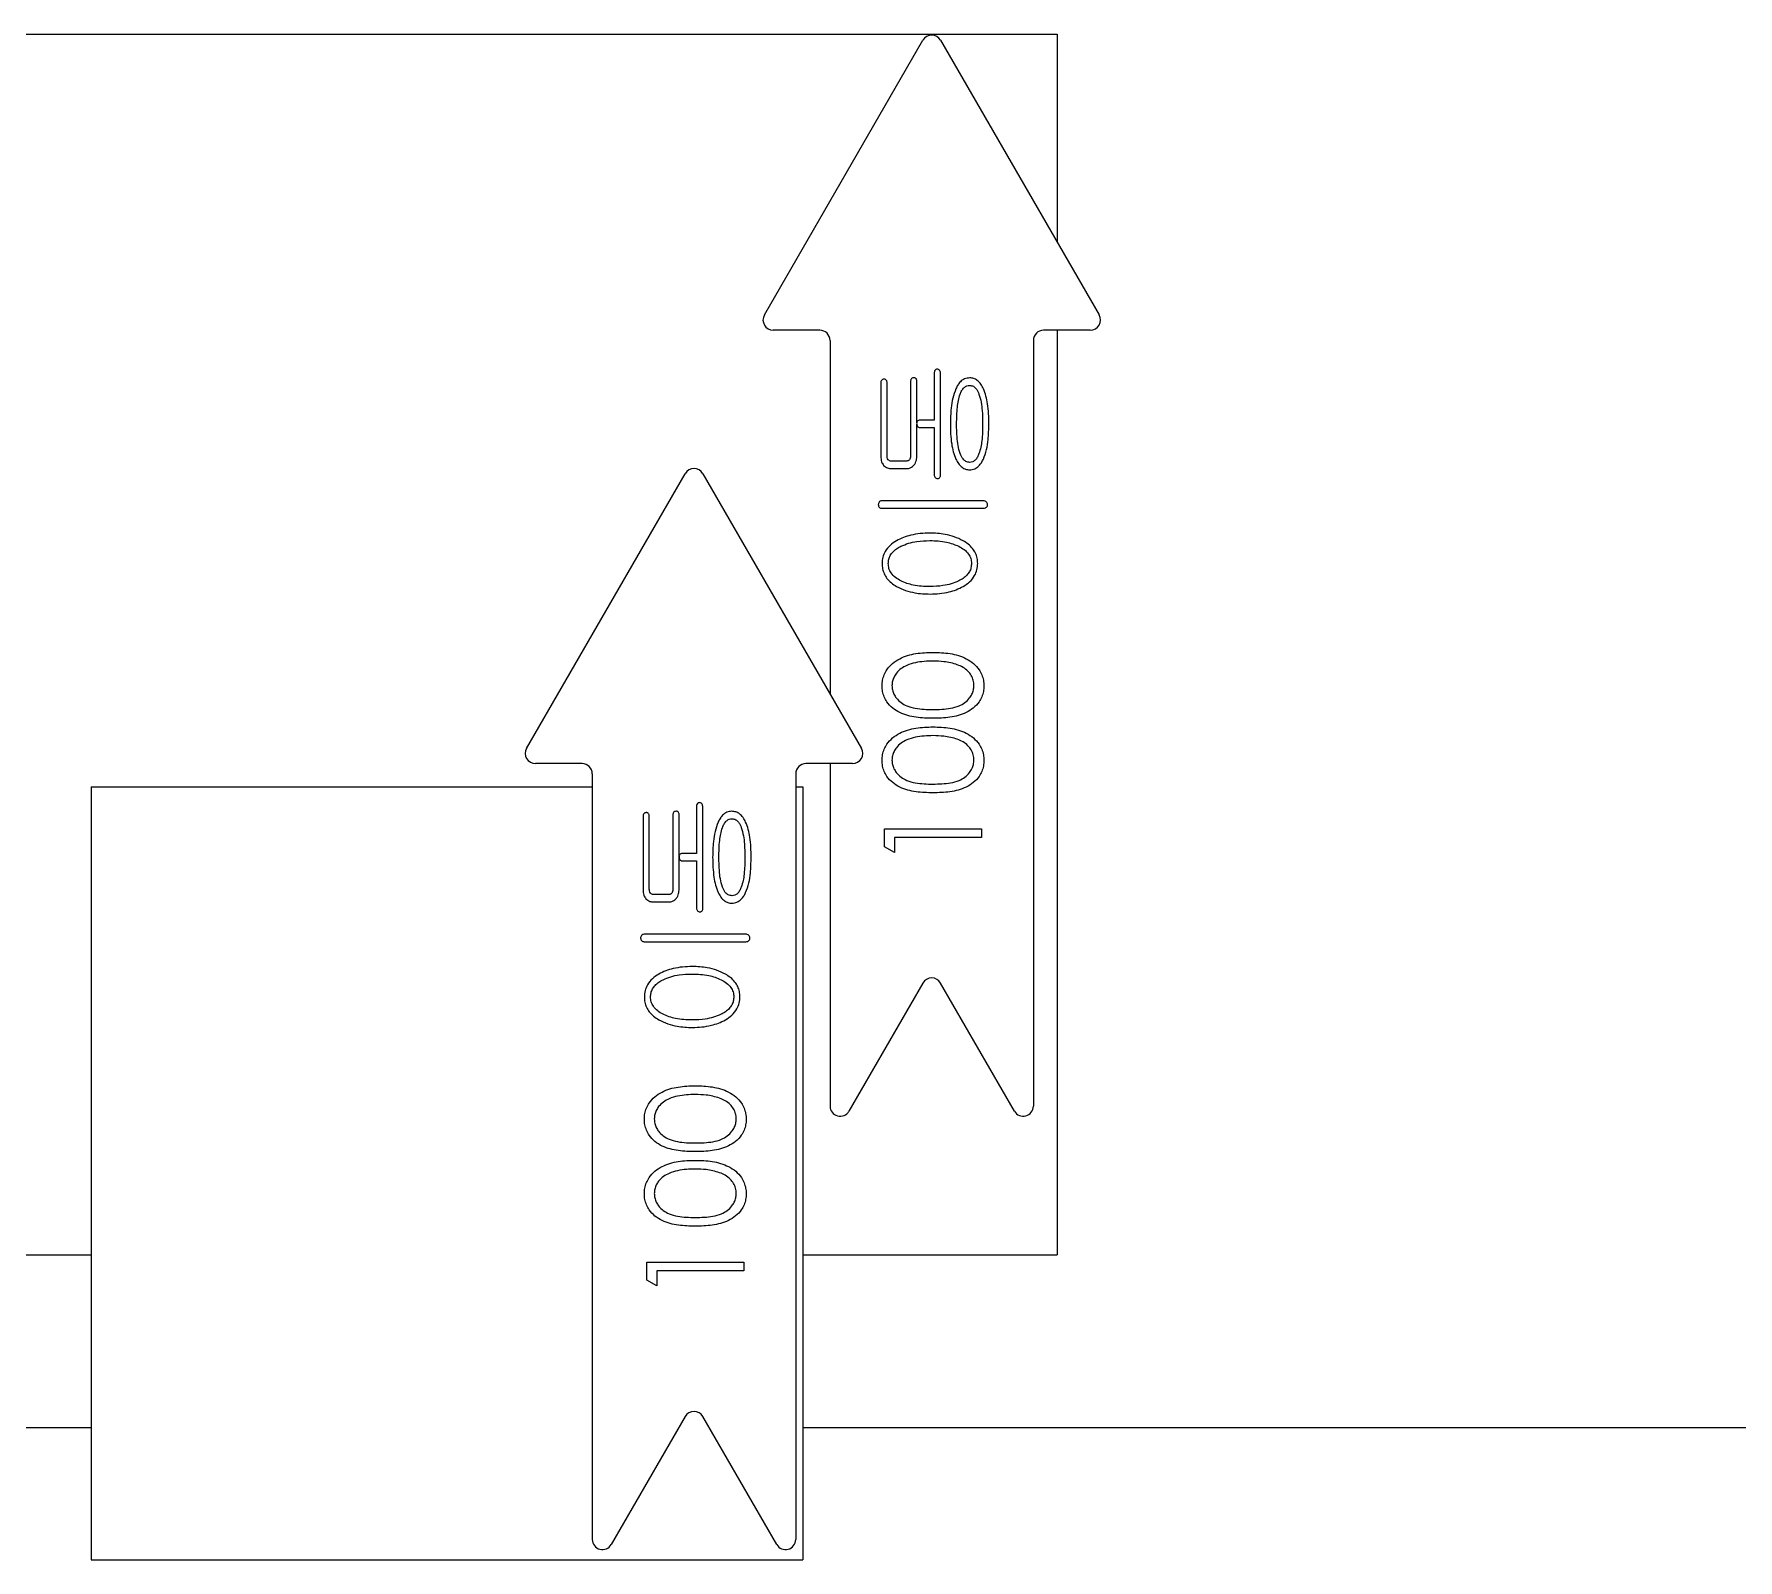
# Model space of a CAD drawing. Header units: millimetres. Extents: x 169 to 14583, y -399 to 10804.
# Drawn here: x 7823 to 8661, y 5881 to 6631 of the extents above; entities that cross this region are included whole.
import ezdxf

# ---------------------------------------------------------------- set-up
doc = ezdxf.new("R2010")
doc.units = ezdxf.units.MM
doc.header["$LTSCALE"] = 35

msp = doc.modelspace()

# ---------------------------------------------------------------- linework, layer by layer
at = {"color": 7, "linetype": 'Continuous', "lineweight": 18}
for p, q in [((7726.279, 6631.018), (8326.279, 6631.018)), ((8182.29, 6492.959), (8260.232, 6627.959)), ((8268.893, 6627.959), (8346.835, 6492.959)), ((8326.279, 6631.018), (8326.279, 6528.564)), ((8209.563, 6485.459), (8186.62, 6485.459)), ((8342.505, 6485.459), (8319.563, 6485.459)), ((8326.279, 6485.459), (8326.279, 6031.018)), ((8214.563, 6480.459), (8214.563, 6306.629)), ((8314.563, 6480.459), (8314.563, 6104.119)), ((8239.542, 6459.59), (8239.542, 6423.366)), ((8242.595, 6423.795), (8242.595, 6459.905)), ((8254.196, 6460.325), (8254.196, 6423.728)), ((8257.249, 6439.688), (8257.249, 6460.468)), ((8265.797, 6464.37), (8265.797, 6441.263)), ((8268.85, 6413.978), (8268.85, 6464.437)), ((8257.249, 6423.747), (8257.249, 6439.432)), ((8265.797, 6441.263), (8258.832, 6441.263)), ((8258.956, 6437.6), (8265.797, 6437.6)), ((8265.797, 6437.6), (8265.797, 6414.503)), ((8244.646, 6417.451), (8251.896, 6417.451)), ((8251.839, 6421.114), (8244.76, 6421.114)), ((8065.431, 6279.933), (8143.373, 6414.933)), ((8152.033, 6414.933), (8229.976, 6279.933)), ((8290.058, 6401.576), (8240.057, 6401.576)), ((8240.057, 6397.912), (8290.058, 6397.912)), ((8092.703, 6272.433), (8069.761, 6272.433)), ((8097.703, 6267.433), (8097.703, 5891.093)), ((8197.703, 6267.433), (8197.703, 5891.093)), ((8225.646, 6272.433), (8202.703, 6272.433)), ((8214.563, 6272.433), (8214.563, 6104.119)), ((7851.279, 6261.018), (7851.279, 5881.018)), ((7851.279, 6261.018), (8097.703, 6261.018)), ((8197.703, 6261.018), (8201.279, 6261.018)), ((8201.279, 6261.018), (8201.279, 5881.018)), ((8148.937, 6251.343), (8148.937, 6228.237)), ((8151.99, 6200.952), (8151.99, 6251.41)), ((8122.683, 6246.564), (8122.683, 6210.339)), ((8125.735, 6210.769), (8125.735, 6246.878)), ((8137.336, 6247.298), (8137.336, 6210.702)), ((8140.389, 6226.661), (8140.389, 6247.441)), ((8241.374, 6240.383), (8288.999, 6240.383)), ((8241.374, 6231.578), (8241.374, 6240.383)), ((8288.999, 6240.383), (8288.999, 6236.109)), ((8288.999, 6236.109), (8246.258, 6236.109)), ((8246.258, 6236.109), (8246.258, 6228.783)), ((8140.389, 6210.721), (8140.389, 6226.405)), ((8148.937, 6228.237), (8141.973, 6228.237)), ((8142.097, 6224.573), (8148.937, 6224.573)), ((8148.937, 6224.573), (8148.937, 6201.476)), ((8246.258, 6228.783), (8241.374, 6231.578)), ((8134.98, 6208.088), (8127.901, 6208.088)), ((8127.787, 6204.424), (8135.037, 6204.424)), ((8173.198, 6188.549), (8123.198, 6188.549)), ((8123.198, 6184.886), (8173.198, 6184.886)), ((8260.232, 6164.562), (8223.893, 6101.619)), ((8305.232, 6101.619), (8268.893, 6164.562)), ((7726.279, 6031.018), (7851.279, 6031.018)), ((8201.279, 6031.018), (8326.279, 6031.018)), ((8124.514, 6027.357), (8172.139, 6027.357)), ((8124.514, 6018.551), (8124.514, 6027.357)), ((8172.139, 6023.083), (8129.399, 6023.083)), ((8129.399, 6023.083), (8129.399, 6015.756)), ((8172.139, 6027.357), (8172.139, 6023.083)), ((8129.399, 6015.756), (8124.514, 6018.551)), ((8143.373, 5951.535), (8107.033, 5888.593)), ((8188.373, 5888.593), (8152.033, 5951.535)), ((7851.279, 5946.018), (7205.1, 5946.018)), ((9056.996, 5946.018), (8201.279, 5946.018)), ((7851.279, 5881.018), (8201.279, 5881.018))]:
    msp.add_line(p, q, dxfattribs=at)
for centre, start, end in [((8264.563, 6625.459), 30, 150), ((8186.62, 6490.459), 150, 270), ((8342.505, 6490.459), 270, 30), ((8209.563, 6480.459), 0, 90), ((8319.563, 6480.459), 90, 180), ((8147.703, 6412.433), 30, 150), ((8069.761, 6277.433), 150, 270), ((8225.646, 6277.433), 270, 30), ((8092.703, 6267.433), 0, 90), ((8202.703, 6267.433), 90, 180), ((8264.563, 6162.062), 30, 150), ((8219.563, 6104.119), 180, 330), ((8309.563, 6104.119), 210, 0), ((8147.703, 5949.035), 30, 150), ((8102.703, 5891.093), 180, 330), ((8192.703, 5891.093), 210, 0)]:
    msp.add_arc(centre, 5, start, end, dxfattribs=at)
for points, knots in [([(8240.009, 6460.888), (8239.85, 6460.67), (8239.565, 6460.281), (8239.549, 6459.802), (8239.542, 6459.59)], [0, 0, 0, 0, 0.5582586, 1, 1, 1, 1]), ([(8241.068, 6461.412), (8240.842, 6461.37), (8240.437, 6461.295), (8240.14, 6461.012), (8240.009, 6460.888)], [0, 0, 0, 0, 0.5581132, 1, 1, 1, 1]), ([(8242.07, 6461.021), (8241.904, 6461.148), (8241.605, 6461.376), (8241.233, 6461.401), (8241.068, 6461.412)], [0, 0, 0, 0, 0.5575777, 1, 1, 1, 1]), ([(8242.595, 6459.905), (8242.57, 6460.15), (8242.524, 6460.588), (8242.209, 6460.889), (8242.07, 6461.021)], [0, 0, 0, 0, 0.5591918, 1, 1, 1, 1]), ([(8255.722, 6462.023), (8255.474, 6462.008), (8254.981, 6461.977), (8254.428, 6461.502), (8254.216, 6460.9), (8254.203, 6460.517), (8254.196, 6460.325)], [0, 0, 0, 0, 0.2805303, 0.5585328, 0.7791121, 1, 1, 1, 1]), ([(8257.249, 6460.468), (8257.237, 6460.703), (8257.215, 6461.172), (8256.858, 6461.774), (8256.276, 6462.01), (8255.907, 6462.019), (8255.722, 6462.023)], [0, 0, 0, 0, 0.2804226, 0.5589144, 0.7791759, 1, 1, 1, 1]), ([(8266.216, 6465.782), (8266.073, 6465.538), (8265.816, 6465.099), (8265.803, 6464.594), (8265.797, 6464.37)], [0, 0, 0, 0, 0.55714206, 1, 1, 1, 1]), ([(8267.294, 6466.297), (8267.064, 6466.261), (8266.65, 6466.197), (8266.35, 6465.909), (8266.216, 6465.782)], [0, 0, 0, 0, 0.556732, 1, 1, 1, 1]), ([(8268.373, 6465.782), (8268.2, 6465.939), (8267.89, 6466.222), (8267.477, 6466.274), (8267.294, 6466.297)], [0, 0, 0, 0, 0.5582666, 1, 1, 1, 1]), ([(8268.85, 6464.437), (8268.829, 6464.714), (8268.793, 6465.209), (8268.501, 6465.607), (8268.373, 6465.782)], [0, 0, 0, 0, 0.5602426, 1, 1, 1, 1]), ([(8283.227, 6462.023), (8282.368, 6461.931), (8280.652, 6461.746), (8278.683, 6460.262), (8277.338, 6458.526), (8276.742, 6457.321), (8276.444, 6456.719)], [0, 0, 0, 0, 0.2794348, 0.5588252, 0.7793728, 1, 1, 1, 1]), ([(8278.523, 6454), (8278.768, 6454.596), (8279.255, 6455.787), (8280.333, 6457.245), (8281.746, 6458.196), (8282.759, 6458.305), (8283.265, 6458.359)], [0, 0, 0, 0, 0.2806852, 0.5608241, 0.7804822, 1, 1, 1, 1]), ([(8289.953, 6456.719), (8289.563, 6457.473), (8288.786, 6458.982), (8287.174, 6460.749), (8285.231, 6461.846), (8283.895, 6461.964), (8283.227, 6462.023)], [0, 0, 0, 0, 0.2804118, 0.5603022, 0.7801101, 1, 1, 1, 1]), ([(8283.265, 6458.359), (8283.897, 6458.267), (8285.164, 6458.081), (8286.447, 6456.768), (8287.272, 6455.387), (8287.628, 6454.462), (8287.806, 6454)], [0, 0, 0, 0, 0.278709, 0.5582708, 0.7790527, 1, 1, 1, 1]), ([(8276.444, 6456.719), (8275.87, 6455.175), (8274.723, 6452.086), (8273.9, 6446.24), (8273.797, 6442.014), (8273.734, 6439.432)], [0, 0, 0, 0, 0.279747, 0.559829, 1, 1, 1, 1]), ([(8276.787, 6439.432), (8276.842, 6442.182), (8276.918, 6446.014), (8277.589, 6450.893), (8278.212, 6452.964), (8278.523, 6454)], [0, 0, 0, 0, 0.5600192, 0.7800741, 1, 1, 1, 1]), ([(8287.806, 6454), (8288.196, 6452.679), (8288.977, 6450.035), (8289.493, 6445.13), (8289.565, 6441.593), (8289.609, 6439.432)], [0, 0, 0, 0, 0.2798063, 0.5598687, 1, 1, 1, 1]), ([(8292.662, 6439.432), (8292.639, 6441.077), (8292.592, 6444.367), (8292.126, 6448.926), (8291.358, 6453.1), (8290.421, 6455.513), (8289.953, 6456.719)], [0, 0, 0, 0, 0.2800827, 0.5601358, 0.7801423, 1, 1, 1, 1]), ([(8258.832, 6441.263), (8258.594, 6441.249), (8258.118, 6441.22), (8257.542, 6440.818), (8257.297, 6440.244), (8257.265, 6439.873), (8257.249, 6439.688)], [0, 0, 0, 0, 0.2805327, 0.559011, 0.7792306, 1, 1, 1, 1]), ([(8257.249, 6439.432), (8257.261, 6439.163), (8257.285, 6438.627), (8257.686, 6437.948), (8258.325, 6437.633), (8258.745, 6437.611), (8258.956, 6437.6)], [0, 0, 0, 0, 0.2809584, 0.5593693, 0.779233, 1, 1, 1, 1]), ([(8273.734, 6439.432), (8273.757, 6437.781), (8273.804, 6434.48), (8274.265, 6429.906), (8275.035, 6425.718), (8275.974, 6423.297), (8276.444, 6422.087)], [0, 0, 0, 0, 0.2800819, 0.5601374, 0.7801477, 1, 1, 1, 1]), ([(8278.523, 6424.797), (8278.145, 6426.127), (8277.389, 6428.787), (8276.9, 6433.712), (8276.83, 6437.262), (8276.787, 6439.432)], [0, 0, 0, 0, 0.2798076, 0.5598676, 1, 1, 1, 1]), ([(8289.609, 6439.432), (8289.594, 6438.049), (8289.564, 6435.283), (8289.27, 6431.442), (8288.777, 6427.911), (8288.13, 6425.835), (8287.806, 6424.797)], [0, 0, 0, 0, 0.280057, 0.5601026, 0.780113, 1, 1, 1, 1]), ([(8289.953, 6422.087), (8290.524, 6423.637), (8291.668, 6426.738), (8292.496, 6432.602), (8292.599, 6436.841), (8292.662, 6439.432)], [0, 0, 0, 0, 0.279758, 0.5598378, 1, 1, 1, 1]), ([(8283.265, 6420.504), (8282.624, 6420.589), (8281.34, 6420.759), (8279.585, 6422.374), (8278.926, 6423.877), (8278.523, 6424.797)], [0, 0, 0, 0, 0.27933056, 0.55911402, 1, 1, 1, 1]), ([(8287.806, 6424.797), (8287.575, 6424.215), (8287.114, 6423.053), (8286.087, 6421.63), (8284.745, 6420.659), (8283.758, 6420.556), (8283.265, 6420.504)], [0, 0, 0, 0, 0.2807144, 0.5607401, 0.7803788, 1, 1, 1, 1]), ([(8239.542, 6423.366), (8239.586, 6422.48), (8239.665, 6420.899), (8240.54, 6419.591), (8240.925, 6419.015)], [0, 0, 0, 0, 0.560196, 1, 1, 1, 1]), ([(8240.925, 6419.015), (8241.206, 6418.746), (8241.767, 6418.207), (8243.034, 6417.582), (8244.035, 6417.5), (8244.646, 6417.451)], [0, 0, 0, 0, 0.28022999, 0.56089878, 1, 1, 1, 1]), ([(8243.119, 6421.773), (8242.936, 6422.128), (8242.607, 6422.766), (8242.598, 6423.48), (8242.595, 6423.795)], [0, 0, 0, 0, 0.5584796, 1, 1, 1, 1]), ([(8244.76, 6421.114), (8244.408, 6421.131), (8243.778, 6421.162), (8243.321, 6421.586), (8243.119, 6421.773)], [0, 0, 0, 0, 0.5605251, 1, 1, 1, 1]), ([(8253.604, 6421.706), (8253.47, 6421.586), (8253.202, 6421.345), (8252.579, 6421.147), (8252.12, 6421.127), (8251.839, 6421.114)], [0, 0, 0, 0, 0.2795353, 0.5600283, 1, 1, 1, 1]), ([(8251.896, 6417.451), (8252.302, 6417.473), (8253.113, 6417.517), (8254.534, 6417.931), (8255.319, 6418.64), (8255.798, 6419.073)], [0, 0, 0, 0, 0.2805217, 0.5609651, 1, 1, 1, 1]), ([(8254.196, 6423.728), (8254.188, 6423.317), (8254.176, 6422.584), (8253.778, 6421.973), (8253.604, 6421.706)], [0, 0, 0, 0, 0.5615676, 1, 1, 1, 1]), ([(8255.798, 6419.073), (8256.073, 6419.452), (8256.622, 6420.21), (8257.147, 6421.815), (8257.21, 6423.015), (8257.249, 6423.747)], [0, 0, 0, 0, 0.2798809, 0.5602491, 1, 1, 1, 1]), ([(8276.444, 6422.087), (8276.835, 6421.332), (8277.616, 6419.822), (8279.263, 6418.081), (8281.219, 6417.005), (8282.557, 6416.895), (8283.227, 6416.84)], [0, 0, 0, 0, 0.2804067, 0.5602448, 0.780073, 1, 1, 1, 1]), ([(8283.227, 6416.84), (8284.076, 6416.933), (8285.775, 6417.118), (8287.704, 6418.607), (8289.054, 6420.306), (8289.653, 6421.494), (8289.953, 6422.087)], [0, 0, 0, 0, 0.2793313, 0.5588138, 0.7793703, 1, 1, 1, 1]), ([(8265.797, 6414.503), (8265.808, 6414.216), (8265.829, 6413.704), (8266.098, 6413.272), (8266.216, 6413.081)], [0, 0, 0, 0, 0.5602336, 1, 1, 1, 1]), ([(8266.216, 6413.081), (8266.395, 6412.937), (8266.715, 6412.677), (8267.117, 6412.6), (8267.294, 6412.566)], [0, 0, 0, 0, 0.5586291, 1, 1, 1, 1]), ([(8267.294, 6412.566), (8267.515, 6412.566), (8267.909, 6412.566), (8268.23, 6412.791), (8268.373, 6412.891)], [0, 0, 0, 0, 0.5574558, 1, 1, 1, 1]), ([(8268.373, 6412.891), (8268.53, 6413.065), (8268.812, 6413.378), (8268.838, 6413.794), (8268.85, 6413.978)], [0, 0, 0, 0, 0.5584002, 1, 1, 1, 1]), ([(8238.702, 6400.965), (8238.576, 6400.754), (8238.35, 6400.376), (8238.33, 6399.938), (8238.321, 6399.744)], [0, 0, 0, 0, 0.5578465, 1, 1, 1, 1]), ([(8238.321, 6399.744), (8238.334, 6399.487), (8238.357, 6399.028), (8238.597, 6398.638), (8238.702, 6398.466)], [0, 0, 0, 0, 0.559262, 1, 1, 1, 1]), ([(8240.057, 6401.576), (8239.763, 6401.547), (8239.239, 6401.494), (8238.866, 6401.127), (8238.702, 6400.965)], [0, 0, 0, 0, 0.5593641, 1, 1, 1, 1]), ([(8291.536, 6400.965), (8291.294, 6401.165), (8290.86, 6401.522), (8290.303, 6401.559), (8290.058, 6401.576)], [0, 0, 0, 0, 0.5590249, 1, 1, 1, 1]), ([(8292.051, 6399.744), (8292.023, 6400.002), (8291.972, 6400.464), (8291.669, 6400.812), (8291.536, 6400.965)], [0, 0, 0, 0, 0.55985422, 1, 1, 1, 1]), ([(8291.536, 6398.466), (8291.705, 6398.677), (8292.005, 6399.055), (8292.037, 6399.533), (8292.051, 6399.744)], [0, 0, 0, 0, 0.5590271, 1, 1, 1, 1]), ([(8238.702, 6398.466), (8238.924, 6398.281), (8239.32, 6397.951), (8239.831, 6397.924), (8240.057, 6397.912)], [0, 0, 0, 0, 0.5582277, 1, 1, 1, 1]), ([(8290.058, 6397.912), (8290.366, 6397.934), (8290.917, 6397.974), (8291.347, 6398.315), (8291.536, 6398.466)], [0, 0, 0, 0, 0.5593647, 1, 1, 1, 1]), ([(8263.726, 6385.701), (8262.134, 6385.663), (8258.949, 6385.587), (8254.57, 6384.826), (8250.626, 6383.677), (8248.395, 6382.539), (8247.279, 6381.971)], [0, 0, 0, 0, 0.2800565, 0.5600469, 0.7800578, 1, 1, 1, 1]), ([(8279.973, 6381.971), (8278.563, 6382.673), (8275.741, 6384.08), (8271.449, 6385.094), (8267.437, 6385.632), (8264.963, 6385.678), (8263.726, 6385.701)], [0, 0, 0, 0, 0.279818, 0.5597845, 0.7798803, 1, 1, 1, 1]), ([(8247.279, 6381.971), (8246.181, 6381.27), (8243.988, 6379.87), (8241.656, 6377.027), (8240.349, 6373.903), (8240.218, 6371.859), (8240.152, 6370.837)], [0, 0, 0, 0, 0.2801749, 0.5599008, 0.7798868, 1, 1, 1, 1]), ([(8243.205, 6370.808), (8243.248, 6371.497), (8243.334, 6372.874), (8244.141, 6374.809), (8245.459, 6376.564), (8247.228, 6378.077), (8248.655, 6378.847), (8249.368, 6379.233)], [0, 0, 0, 0, 0.1866163, 0.3732237, 0.5597866, 0.779818, 1, 1, 1, 1]), ([(8249.368, 6379.233), (8250.633, 6379.772), (8253.164, 6380.851), (8257.998, 6381.837), (8261.53, 6381.962), (8263.688, 6382.037)], [0, 0, 0, 0, 0.2799161, 0.5600081, 1, 1, 1, 1]), ([(8263.688, 6382.037), (8265.052, 6382.01), (8267.779, 6381.955), (8271.539, 6381.377), (8274.952, 6380.535), (8276.913, 6379.667), (8277.894, 6379.233)], [0, 0, 0, 0, 0.28005578, 0.56003054, 0.78003681, 1, 1, 1, 1]), ([(8277.894, 6379.233), (8278.802, 6378.734), (8280.618, 6377.737), (8282.682, 6375.668), (8283.919, 6373.252), (8284.049, 6371.623), (8284.114, 6370.808)], [0, 0, 0, 0, 0.2803154, 0.5601922, 0.7801079, 1, 1, 1, 1]), ([(8287.167, 6370.837), (8287.121, 6371.707), (8287.028, 6373.445), (8286.162, 6375.937), (8284.674, 6378.278), (8282.592, 6380.36), (8280.846, 6381.434), (8279.973, 6381.971)], [0, 0, 0, 0, 0.186685, 0.3733122, 0.5599595, 0.7799425, 1, 1, 1, 1]), ([(8240.152, 6370.837), (8240.199, 6369.961), (8240.294, 6368.208), (8241.125, 6365.683), (8242.587, 6363.298), (8244.657, 6361.168), (8246.405, 6360.065), (8247.279, 6359.513)], [0, 0, 0, 0, 0.1866602, 0.3733342, 0.5600041, 0.7799252, 1, 1, 1, 1]), ([(8249.368, 6362.251), (8248.455, 6362.758), (8246.63, 6363.77), (8244.59, 6365.897), (8243.383, 6368.346), (8243.264, 6369.987), (8243.205, 6370.808)], [0, 0, 0, 0, 0.28034108, 0.56008054, 0.78003217, 1, 1, 1, 1]), ([(8284.114, 6370.808), (8284.071, 6370.111), (8283.984, 6368.715), (8283.181, 6366.748), (8281.855, 6364.96), (8280.065, 6363.42), (8278.618, 6362.641), (8277.894, 6362.251)], [0, 0, 0, 0, 0.1865653, 0.3732108, 0.5598124, 0.7798266, 1, 1, 1, 1]), ([(8279.973, 6359.513), (8281.087, 6360.225), (8283.312, 6361.649), (8285.656, 6364.553), (8286.975, 6367.725), (8287.103, 6369.799), (8287.167, 6370.837)], [0, 0, 0, 0, 0.2801854, 0.5599156, 0.7798827, 1, 1, 1, 1]), ([(8247.279, 6359.513), (8248.709, 6358.808), (8251.57, 6357.399), (8255.913, 6356.386), (8259.973, 6355.85), (8262.475, 6355.805), (8263.726, 6355.783)], [0, 0, 0, 0, 0.27982074, 0.55978485, 0.77988109, 1, 1, 1, 1]), ([(8263.688, 6359.446), (8262.314, 6359.474), (8259.565, 6359.53), (8255.771, 6360.081), (8252.332, 6360.934), (8250.356, 6361.812), (8249.368, 6362.251)], [0, 0, 0, 0, 0.2800532, 0.5600313, 0.7800475, 1, 1, 1, 1]), ([(8277.894, 6362.251), (8276.638, 6361.719), (8274.125, 6360.654), (8269.335, 6359.647), (8265.83, 6359.522), (8263.688, 6359.446)], [0, 0, 0, 0, 0.2799282, 0.5599948, 1, 1, 1, 1]), ([(8263.726, 6355.783), (8265.301, 6355.821), (8268.449, 6355.897), (8272.777, 6356.663), (8276.673, 6357.81), (8278.873, 6358.945), (8279.973, 6359.513)], [0, 0, 0, 0, 0.2800569, 0.5600466, 0.7800579, 1, 1, 1, 1]), ([(8240.152, 6310.648), (8240.198, 6311.582), (8240.29, 6313.451), (8241.131, 6316.15), (8242.674, 6319.041), (8245.224, 6321.838), (8248.787, 6324.109), (8252.699, 6325.691), (8256.819, 6326.57), (8261.002, 6327.021), (8263.804, 6327.064), (8265.205, 6327.085)], [0, 0, 0, 0, 0.0833284, 0.1666536, 0.2499745, 0.3747403, 0.4996486, 0.6246671, 0.7497315, 0.8748541, 1, 1, 1, 1]), ([(8265.205, 6327.085), (8266.605, 6327.063), (8269.404, 6327.019), (8273.584, 6326.575), (8277.702, 6325.703), (8281.611, 6324.124), (8285.164, 6321.841), (8287.695, 6319.033), (8289.232, 6316.143), (8290.071, 6313.447), (8290.17, 6311.581), (8290.22, 6310.648)], [0, 0, 0, 0, 0.1251479, 0.250276, 0.375356, 0.5003585, 0.6252893, 0.7500437, 0.8333636, 0.9166753, 1, 1, 1, 1]), ([(8265.186, 6322.811), (8263.733, 6322.78), (8260.829, 6322.717), (8256.502, 6322.119), (8252.661, 6320.955), (8249.439, 6319.24), (8247.299, 6317.208), (8245.984, 6315.027), (8245.176, 6312.975), (8245.083, 6311.519), (8245.037, 6310.791)], [0, 0, 0, 0, 0.1668352, 0.3335991, 0.5002227, 0.6251858, 0.7498884, 0.833289, 0.9166396, 1, 1, 1, 1]), ([(8277.159, 6321.008), (8276.076, 6321.35), (8273.908, 6322.034), (8269.89, 6322.672), (8266.97, 6322.758), (8265.186, 6322.811)], [0, 0, 0, 0, 0.2799753, 0.5600082, 1, 1, 1, 1]), ([(8285.335, 6310.791), (8285.267, 6311.663), (8285.132, 6313.407), (8284.042, 6315.827), (8282.375, 6318.052), (8280.019, 6319.858), (8278.113, 6320.625), (8277.159, 6321.008)], [0, 0, 0, 0, 0.1865523, 0.3733309, 0.5600381, 0.7798907, 1, 1, 1, 1]), ([(8265.205, 6294.725), (8263.814, 6294.742), (8261.032, 6294.777), (8256.875, 6295.163), (8252.762, 6295.919), (8248.828, 6297.361), (8245.253, 6299.57), (8242.711, 6302.337), (8241.148, 6305.189), (8240.293, 6307.864), (8240.199, 6309.72), (8240.152, 6310.648)], [0, 0, 0, 0, 0.1251479, 0.2502859, 0.3753639, 0.5003566, 0.6252757, 0.7500267, 0.8333555, 0.9166751, 1, 1, 1, 1]), ([(8245.037, 6310.791), (8245.082, 6310.063), (8245.173, 6308.606), (8245.958, 6306.544), (8247.283, 6304.368), (8249.389, 6302.306), (8252.603, 6300.561), (8256.486, 6299.515), (8260.827, 6299.07), (8263.733, 6299.023), (8265.186, 6298.999)], [0, 0, 0, 0, 0.0833739, 0.1667448, 0.2501513, 0.3748723, 0.4997808, 0.6663142, 0.8331339, 1, 1, 1, 1]), ([(8265.186, 6298.999), (8266.639, 6299.024), (8269.544, 6299.074), (8273.885, 6299.511), (8277.771, 6300.548), (8280.985, 6302.299), (8283.077, 6304.372), (8284.407, 6306.545), (8285.189, 6308.608), (8285.287, 6310.063), (8285.335, 6310.791)], [0, 0, 0, 0, 0.1668628, 0.3336714, 0.5001828, 0.6250903, 0.7498521, 0.8332368, 0.9166597, 1, 1, 1, 1]), ([(8290.22, 6310.648), (8290.171, 6309.721), (8290.075, 6307.869), (8289.244, 6305.191), (8287.685, 6302.339), (8285.128, 6299.591), (8281.55, 6297.405), (8277.629, 6295.943), (8273.523, 6295.179), (8269.373, 6294.775), (8266.594, 6294.741), (8265.205, 6294.725)], [0, 0, 0, 0, 0.0833234, 0.1666438, 0.2499883, 0.3747071, 0.4996201, 0.6246292, 0.7497167, 0.8748503, 1, 1, 1, 1]), ([(8240.152, 6274.013), (8240.198, 6274.948), (8240.29, 6276.817), (8241.131, 6279.515), (8242.674, 6282.407), (8245.224, 6285.203), (8248.787, 6287.475), (8252.699, 6289.056), (8256.819, 6289.936), (8261.002, 6290.387), (8263.804, 6290.429), (8265.205, 6290.451)], [0, 0, 0, 0, 0.0833284, 0.1666536, 0.2499745, 0.3747403, 0.4996486, 0.6246671, 0.7497315, 0.8748541, 1, 1, 1, 1]), ([(8265.186, 6286.177), (8263.733, 6286.145), (8260.829, 6286.083), (8256.502, 6285.484), (8252.661, 6284.32), (8249.439, 6282.605), (8247.299, 6280.573), (8245.984, 6278.393), (8245.176, 6276.341), (8245.083, 6274.884), (8245.037, 6274.156)], [0, 0, 0, 0, 0.1668352, 0.3335991, 0.5002227, 0.6251858, 0.7498884, 0.833289, 0.9166396, 1, 1, 1, 1]), ([(8277.159, 6284.374), (8276.076, 6284.715), (8273.908, 6285.399), (8269.89, 6286.037), (8266.97, 6286.124), (8265.186, 6286.177)], [0, 0, 0, 0, 0.2799753, 0.5600082, 1, 1, 1, 1]), ([(8265.205, 6290.451), (8266.605, 6290.429), (8269.404, 6290.384), (8273.584, 6289.94), (8277.702, 6289.068), (8281.611, 6287.489), (8285.164, 6285.206), (8287.695, 6282.399), (8289.232, 6279.508), (8290.071, 6276.813), (8290.17, 6274.946), (8290.22, 6274.013)], [0, 0, 0, 0, 0.1251479, 0.250276, 0.375356, 0.5003585, 0.6252893, 0.7500437, 0.8333636, 0.9166753, 1, 1, 1, 1]), ([(8285.335, 6274.156), (8285.267, 6275.028), (8285.132, 6276.773), (8284.042, 6279.192), (8282.375, 6281.418), (8280.019, 6283.224), (8278.113, 6283.99), (8277.159, 6284.374)], [0, 0, 0, 0, 0.1865523, 0.3733309, 0.5600381, 0.7798907, 1, 1, 1, 1]), ([(8265.205, 6258.09), (8263.814, 6258.107), (8261.032, 6258.142), (8256.875, 6258.528), (8252.762, 6259.284), (8248.828, 6260.726), (8245.253, 6262.936), (8242.711, 6265.702), (8241.148, 6268.554), (8240.293, 6271.229), (8240.199, 6273.085), (8240.152, 6274.013)], [0, 0, 0, 0, 0.1251479, 0.2502859, 0.3753639, 0.5003566, 0.6252757, 0.7500267, 0.8333555, 0.9166751, 1, 1, 1, 1]), ([(8245.037, 6274.156), (8245.082, 6273.428), (8245.173, 6271.972), (8245.958, 6269.909), (8247.283, 6267.733), (8249.389, 6265.672), (8252.603, 6263.926), (8256.486, 6262.881), (8260.827, 6262.435), (8263.733, 6262.388), (8265.186, 6262.364)], [0, 0, 0, 0, 0.0833739, 0.1667448, 0.2501513, 0.3748723, 0.4997808, 0.6663142, 0.8331339, 1, 1, 1, 1]), ([(8265.186, 6262.364), (8266.639, 6262.389), (8269.544, 6262.439), (8273.885, 6262.877), (8277.771, 6263.914), (8280.985, 6265.664), (8283.077, 6267.737), (8284.407, 6269.91), (8285.189, 6271.973), (8285.287, 6273.429), (8285.335, 6274.156)], [0, 0, 0, 0, 0.1668628, 0.3336714, 0.5001828, 0.6250903, 0.7498521, 0.8332368, 0.9166597, 1, 1, 1, 1]), ([(8290.22, 6274.013), (8290.171, 6273.087), (8290.075, 6271.234), (8289.244, 6268.556), (8287.685, 6265.704), (8285.128, 6262.957), (8281.55, 6260.771), (8277.629, 6259.308), (8273.523, 6258.544), (8269.373, 6258.14), (8266.594, 6258.107), (8265.205, 6258.09)], [0, 0, 0, 0, 0.0833234, 0.1666438, 0.2499883, 0.3747071, 0.4996201, 0.6246292, 0.7497167, 0.8748503, 1, 1, 1, 1]), ([(8138.863, 6248.996), (8138.615, 6248.981), (8138.122, 6248.95), (8137.569, 6248.475), (8137.357, 6247.874), (8137.343, 6247.49), (8137.336, 6247.298)], [0, 0, 0, 0, 0.2805303, 0.5585328, 0.7791121, 1, 1, 1, 1]), ([(8140.389, 6247.441), (8140.378, 6247.677), (8140.356, 6248.145), (8139.998, 6248.747), (8139.417, 6248.984), (8139.048, 6248.992), (8138.863, 6248.996)], [0, 0, 0, 0, 0.2804226, 0.5589144, 0.7791759, 1, 1, 1, 1]), ([(8149.357, 6252.755), (8149.214, 6252.511), (8148.957, 6252.073), (8148.943, 6251.567), (8148.937, 6251.343)], [0, 0, 0, 0, 0.5571421, 1, 1, 1, 1]), ([(8150.435, 6253.27), (8150.205, 6253.234), (8149.791, 6253.17), (8149.49, 6252.883), (8149.357, 6252.755)], [0, 0, 0, 0, 0.556732, 1, 1, 1, 1]), ([(8151.513, 6252.755), (8151.34, 6252.913), (8151.03, 6253.195), (8150.618, 6253.247), (8150.435, 6253.27)], [0, 0, 0, 0, 0.5582666, 1, 1, 1, 1]), ([(8151.99, 6251.41), (8151.97, 6251.687), (8151.933, 6252.182), (8151.642, 6252.58), (8151.513, 6252.755)], [0, 0, 0, 0, 0.5602426, 1, 1, 1, 1]), ([(8166.367, 6248.996), (8165.509, 6248.904), (8163.793, 6248.72), (8161.824, 6247.236), (8160.478, 6245.499), (8159.882, 6244.295), (8159.584, 6243.692)], [0, 0, 0, 0, 0.2794348, 0.5588252, 0.7793728, 1, 1, 1, 1]), ([(8173.093, 6243.692), (8172.704, 6244.447), (8171.926, 6245.955), (8170.315, 6247.722), (8168.372, 6248.82), (8167.036, 6248.937), (8166.367, 6248.996)], [0, 0, 0, 0, 0.2804118, 0.5603022, 0.7801101, 1, 1, 1, 1]), ([(8123.15, 6247.861), (8122.991, 6247.644), (8122.706, 6247.254), (8122.69, 6246.775), (8122.683, 6246.564)], [0, 0, 0, 0, 0.55825865, 1, 1, 1, 1]), ([(8124.209, 6248.386), (8123.983, 6248.344), (8123.578, 6248.268), (8123.281, 6247.986), (8123.15, 6247.861)], [0, 0, 0, 0, 0.5581132, 1, 1, 1, 1]), ([(8125.211, 6247.995), (8125.044, 6248.122), (8124.746, 6248.35), (8124.374, 6248.375), (8124.209, 6248.386)], [0, 0, 0, 0, 0.55757766, 1, 1, 1, 1]), ([(8125.735, 6246.878), (8125.71, 6247.123), (8125.665, 6247.561), (8125.35, 6247.862), (8125.211, 6247.995)], [0, 0, 0, 0, 0.5591918, 1, 1, 1, 1]), ([(8159.584, 6243.692), (8159.011, 6242.148), (8157.864, 6239.06), (8157.041, 6233.213), (8156.938, 6228.988), (8156.875, 6226.405)], [0, 0, 0, 0, 0.279747, 0.559829, 1, 1, 1, 1]), ([(8159.928, 6226.405), (8159.982, 6229.156), (8160.058, 6232.988), (8160.73, 6237.866), (8161.353, 6239.938), (8161.664, 6240.973)], [0, 0, 0, 0, 0.5600192, 0.78007414, 1, 1, 1, 1]), ([(8161.664, 6240.973), (8161.908, 6241.569), (8162.396, 6242.76), (8163.473, 6244.218), (8164.886, 6245.169), (8165.899, 6245.278), (8166.406, 6245.333)], [0, 0, 0, 0, 0.2806852, 0.5608241, 0.7804822, 1, 1, 1, 1]), ([(8166.406, 6245.333), (8167.038, 6245.24), (8168.305, 6245.055), (8169.588, 6243.742), (8170.413, 6242.36), (8170.769, 6241.435), (8170.947, 6240.973)], [0, 0, 0, 0, 0.278709, 0.5582708, 0.7790527, 1, 1, 1, 1]), ([(8170.947, 6240.973), (8171.337, 6239.652), (8172.118, 6237.009), (8172.634, 6232.103), (8172.706, 6228.566), (8172.75, 6226.405)], [0, 0, 0, 0, 0.2798063, 0.5598687, 1, 1, 1, 1]), ([(8175.803, 6226.405), (8175.779, 6228.05), (8175.733, 6231.34), (8175.267, 6235.9), (8174.499, 6240.074), (8173.562, 6242.486), (8173.093, 6243.692)], [0, 0, 0, 0, 0.2800827, 0.5601358, 0.7801423, 1, 1, 1, 1]), ([(8141.973, 6228.237), (8141.734, 6228.222), (8141.259, 6228.194), (8140.683, 6227.791), (8140.438, 6227.217), (8140.406, 6226.847), (8140.389, 6226.661)], [0, 0, 0, 0, 0.2805327, 0.559011, 0.7792306, 1, 1, 1, 1]), ([(8140.389, 6226.405), (8140.401, 6226.136), (8140.426, 6225.601), (8140.827, 6224.922), (8141.465, 6224.607), (8141.886, 6224.585), (8142.097, 6224.573)], [0, 0, 0, 0, 0.2809584, 0.5593693, 0.779233, 1, 1, 1, 1]), ([(8156.875, 6226.405), (8156.898, 6224.755), (8156.945, 6221.454), (8157.406, 6216.879), (8158.176, 6212.691), (8159.115, 6210.271), (8159.584, 6209.061)], [0, 0, 0, 0, 0.2800819, 0.5601374, 0.7801477, 1, 1, 1, 1]), ([(8161.664, 6211.77), (8161.286, 6213.1), (8160.53, 6215.761), (8160.04, 6220.686), (8159.97, 6224.236), (8159.928, 6226.405)], [0, 0, 0, 0, 0.27980758, 0.5598676, 1, 1, 1, 1]), ([(8172.75, 6226.405), (8172.735, 6225.022), (8172.705, 6222.256), (8172.41, 6218.416), (8171.918, 6214.885), (8171.27, 6212.808), (8170.947, 6211.77)], [0, 0, 0, 0, 0.280057, 0.5601026, 0.780113, 1, 1, 1, 1]), ([(8173.093, 6209.061), (8173.665, 6210.61), (8174.808, 6213.711), (8175.636, 6219.575), (8175.74, 6223.814), (8175.803, 6226.405)], [0, 0, 0, 0, 0.279758, 0.5598378, 1, 1, 1, 1]), ([(8122.683, 6210.339), (8122.727, 6209.454), (8122.806, 6207.873), (8123.681, 6206.564), (8124.066, 6205.989)], [0, 0, 0, 0, 0.560196, 1, 1, 1, 1]), ([(8126.26, 6208.746), (8126.076, 6209.102), (8125.747, 6209.739), (8125.739, 6210.453), (8125.735, 6210.769)], [0, 0, 0, 0, 0.5584796, 1, 1, 1, 1]), ([(8127.901, 6208.088), (8127.548, 6208.105), (8126.919, 6208.136), (8126.461, 6208.56), (8126.26, 6208.746)], [0, 0, 0, 0, 0.5605251, 1, 1, 1, 1]), ([(8136.745, 6208.679), (8136.611, 6208.559), (8136.342, 6208.318), (8135.72, 6208.121), (8135.26, 6208.1), (8134.98, 6208.088)], [0, 0, 0, 0, 0.2795353, 0.5600283, 1, 1, 1, 1]), ([(8137.336, 6210.702), (8137.329, 6210.29), (8137.316, 6209.557), (8136.919, 6208.947), (8136.745, 6208.679)], [0, 0, 0, 0, 0.5615676, 1, 1, 1, 1]), ([(8138.939, 6206.046), (8139.213, 6206.425), (8139.762, 6207.183), (8140.288, 6208.789), (8140.351, 6209.988), (8140.389, 6210.721)], [0, 0, 0, 0, 0.2798809, 0.5602491, 1, 1, 1, 1]), ([(8159.584, 6209.061), (8159.975, 6208.305), (8160.757, 6206.795), (8162.404, 6205.054), (8164.359, 6203.978), (8165.698, 6203.868), (8166.367, 6203.814)], [0, 0, 0, 0, 0.2804067, 0.5602448, 0.780073, 1, 1, 1, 1]), ([(8166.406, 6207.477), (8165.764, 6207.562), (8164.481, 6207.733), (8162.726, 6209.347), (8162.067, 6210.851), (8161.664, 6211.77)], [0, 0, 0, 0, 0.2793306, 0.559114, 1, 1, 1, 1]), ([(8166.367, 6203.814), (8167.217, 6203.906), (8168.915, 6204.092), (8170.844, 6205.58), (8172.194, 6207.28), (8172.794, 6208.467), (8173.093, 6209.061)], [0, 0, 0, 0, 0.2793313, 0.5588138, 0.7793703, 1, 1, 1, 1]), ([(8170.947, 6211.77), (8170.716, 6211.189), (8170.254, 6210.027), (8169.228, 6208.604), (8167.885, 6207.633), (8166.899, 6207.529), (8166.406, 6207.477)], [0, 0, 0, 0, 0.2807144, 0.5607401, 0.7803788, 1, 1, 1, 1]), ([(8124.066, 6205.989), (8124.346, 6205.719), (8124.908, 6205.18), (8126.175, 6204.555), (8127.176, 6204.474), (8127.787, 6204.424)], [0, 0, 0, 0, 0.28023, 0.5608988, 1, 1, 1, 1]), ([(8135.037, 6204.424), (8135.443, 6204.446), (8136.254, 6204.491), (8137.675, 6204.904), (8138.46, 6205.613), (8138.939, 6206.046)], [0, 0, 0, 0, 0.2805217, 0.5609651, 1, 1, 1, 1]), ([(8148.937, 6201.476), (8148.949, 6201.19), (8148.969, 6200.678), (8149.239, 6200.245), (8149.357, 6200.055)], [0, 0, 0, 0, 0.5602336, 1, 1, 1, 1]), ([(8149.357, 6200.055), (8149.536, 6199.91), (8149.855, 6199.651), (8150.258, 6199.574), (8150.435, 6199.54)], [0, 0, 0, 0, 0.5586291, 1, 1, 1, 1]), ([(8150.435, 6199.54), (8150.655, 6199.54), (8151.05, 6199.54), (8151.371, 6199.764), (8151.513, 6199.864)], [0, 0, 0, 0, 0.5574558, 1, 1, 1, 1]), ([(8151.513, 6199.864), (8151.671, 6200.038), (8151.953, 6200.351), (8151.979, 6200.768), (8151.99, 6200.952)], [0, 0, 0, 0, 0.5584002, 1, 1, 1, 1]), ([(8121.843, 6187.939), (8121.717, 6187.728), (8121.491, 6187.349), (8121.47, 6186.911), (8121.461, 6186.718)], [0, 0, 0, 0, 0.5578465, 1, 1, 1, 1]), ([(8121.461, 6186.718), (8121.474, 6186.461), (8121.498, 6186.001), (8121.737, 6185.611), (8121.843, 6185.439)], [0, 0, 0, 0, 0.559262, 1, 1, 1, 1]), ([(8123.198, 6188.549), (8122.904, 6188.52), (8122.379, 6188.468), (8122.007, 6188.1), (8121.843, 6187.939)], [0, 0, 0, 0, 0.5593641, 1, 1, 1, 1]), ([(8121.843, 6185.439), (8122.064, 6185.255), (8122.461, 6184.925), (8122.972, 6184.898), (8123.198, 6184.886)], [0, 0, 0, 0, 0.5582277, 1, 1, 1, 1]), ([(8174.677, 6187.939), (8174.434, 6188.138), (8174.001, 6188.496), (8173.444, 6188.533), (8173.198, 6188.549)], [0, 0, 0, 0, 0.5590249, 1, 1, 1, 1]), ([(8173.198, 6184.886), (8173.507, 6184.908), (8174.058, 6184.947), (8174.488, 6185.289), (8174.677, 6185.439)], [0, 0, 0, 0, 0.5593647, 1, 1, 1, 1]), ([(8175.192, 6186.718), (8175.164, 6186.976), (8175.113, 6187.437), (8174.81, 6187.785), (8174.677, 6187.939)], [0, 0, 0, 0, 0.5598542, 1, 1, 1, 1]), ([(8174.677, 6185.439), (8174.845, 6185.65), (8175.146, 6186.028), (8175.178, 6186.506), (8175.192, 6186.718)], [0, 0, 0, 0, 0.5590271, 1, 1, 1, 1]), ([(8130.42, 6168.944), (8129.322, 6168.243), (8127.129, 6166.843), (8124.796, 6164.001), (8123.49, 6160.877), (8123.359, 6158.833), (8123.293, 6157.811)], [0, 0, 0, 0, 0.2801749, 0.5599008, 0.7798868, 1, 1, 1, 1]), ([(8126.346, 6157.782), (8126.389, 6158.471), (8126.475, 6159.848), (8127.281, 6161.783), (8128.599, 6163.538), (8130.368, 6165.051), (8131.795, 6165.821), (8132.509, 6166.206)], [0, 0, 0, 0, 0.1866163, 0.3732237, 0.5597866, 0.779818, 1, 1, 1, 1]), ([(8146.867, 6172.674), (8145.275, 6172.636), (8142.09, 6172.56), (8137.71, 6171.8), (8133.767, 6170.65), (8131.535, 6169.513), (8130.42, 6168.944)], [0, 0, 0, 0, 0.2800565, 0.5600469, 0.7800578, 1, 1, 1, 1]), ([(8132.509, 6166.206), (8133.774, 6166.745), (8136.304, 6167.825), (8141.139, 6168.811), (8144.671, 6168.935), (8146.829, 6169.011)], [0, 0, 0, 0, 0.2799161, 0.56000809, 1, 1, 1, 1]), ([(8146.829, 6169.011), (8148.193, 6168.983), (8150.92, 6168.928), (8154.68, 6168.35), (8158.093, 6167.508), (8160.054, 6166.64), (8161.034, 6166.206)], [0, 0, 0, 0, 0.2800558, 0.5600305, 0.7800368, 1, 1, 1, 1]), ([(8163.114, 6168.944), (8161.703, 6169.647), (8158.881, 6171.053), (8154.59, 6172.067), (8150.578, 6172.606), (8148.104, 6172.651), (8146.867, 6172.674)], [0, 0, 0, 0, 0.279818, 0.5597845, 0.7798803, 1, 1, 1, 1]), ([(8161.034, 6166.206), (8161.943, 6165.707), (8163.759, 6164.71), (8165.823, 6162.641), (8167.059, 6160.225), (8167.19, 6158.596), (8167.255, 6157.782)], [0, 0, 0, 0, 0.2803154, 0.5601922, 0.7801079, 1, 1, 1, 1]), ([(8170.308, 6157.811), (8170.261, 6158.68), (8170.169, 6160.419), (8169.303, 6162.911), (8167.815, 6165.251), (8165.733, 6167.333), (8163.987, 6168.407), (8163.114, 6168.944)], [0, 0, 0, 0, 0.186685, 0.3733122, 0.5599595, 0.7799425, 1, 1, 1, 1]), ([(8123.293, 6157.811), (8123.34, 6156.934), (8123.434, 6155.182), (8124.266, 6152.657), (8125.727, 6150.271), (8127.798, 6148.142), (8129.546, 6147.038), (8130.42, 6146.486)], [0, 0, 0, 0, 0.1866602, 0.37333416, 0.56000408, 0.77992525, 1, 1, 1, 1]), ([(8132.509, 6149.224), (8131.595, 6149.731), (8129.77, 6150.743), (8127.731, 6152.87), (8126.524, 6155.319), (8126.405, 6156.961), (8126.346, 6157.782)], [0, 0, 0, 0, 0.28034108, 0.56008054, 0.78003217, 1, 1, 1, 1]), ([(8167.255, 6157.782), (8167.211, 6157.084), (8167.124, 6155.688), (8166.322, 6153.721), (8164.996, 6151.933), (8163.206, 6150.394), (8161.758, 6149.614), (8161.034, 6149.224)], [0, 0, 0, 0, 0.1865653, 0.3732108, 0.5598124, 0.7798266, 1, 1, 1, 1]), ([(8163.114, 6146.486), (8164.228, 6147.199), (8166.453, 6148.623), (8168.797, 6151.526), (8170.115, 6154.698), (8170.243, 6156.773), (8170.308, 6157.811)], [0, 0, 0, 0, 0.28018542, 0.5599156, 0.77988271, 1, 1, 1, 1]), ([(8146.829, 6146.419), (8145.455, 6146.447), (8142.706, 6146.503), (8138.912, 6147.055), (8135.472, 6147.908), (8133.497, 6148.785), (8132.509, 6149.224)], [0, 0, 0, 0, 0.2800532, 0.5600313, 0.7800475, 1, 1, 1, 1]), ([(8161.034, 6149.224), (8159.778, 6148.692), (8157.266, 6147.628), (8152.476, 6146.62), (8148.971, 6146.495), (8146.829, 6146.419)], [0, 0, 0, 0, 0.2799282, 0.5599948, 1, 1, 1, 1]), ([(8130.42, 6146.486), (8131.85, 6145.782), (8134.711, 6144.373), (8139.054, 6143.359), (8143.114, 6142.824), (8145.616, 6142.779), (8146.867, 6142.756)], [0, 0, 0, 0, 0.27982074, 0.55978485, 0.77988109, 1, 1, 1, 1]), ([(8146.867, 6142.756), (8148.442, 6142.794), (8151.59, 6142.871), (8155.918, 6143.636), (8159.813, 6144.784), (8162.014, 6145.919), (8163.114, 6146.486)], [0, 0, 0, 0, 0.2800569, 0.5600466, 0.7800579, 1, 1, 1, 1]), ([(8123.293, 6097.621), (8123.339, 6098.556), (8123.431, 6100.425), (8124.272, 6103.123), (8125.815, 6106.015), (8128.364, 6108.811), (8131.928, 6111.083), (8135.84, 6112.664), (8139.96, 6113.544), (8144.143, 6113.995), (8146.945, 6114.037), (8148.346, 6114.059)], [0, 0, 0, 0, 0.0833284, 0.1666536, 0.2499745, 0.3747403, 0.4996486, 0.6246671, 0.7497315, 0.8748541, 1, 1, 1, 1]), ([(8148.327, 6109.785), (8146.874, 6109.753), (8143.969, 6109.691), (8139.642, 6109.092), (8135.802, 6107.928), (8132.58, 6106.213), (8130.44, 6104.181), (8129.124, 6102.001), (8128.316, 6099.949), (8128.224, 6098.492), (8128.178, 6097.764)], [0, 0, 0, 0, 0.1668352, 0.3335991, 0.5002227, 0.6251858, 0.7498884, 0.833289, 0.9166396, 1, 1, 1, 1]), ([(8160.3, 6107.982), (8159.216, 6108.323), (8157.049, 6109.007), (8153.031, 6109.645), (8150.111, 6109.732), (8148.327, 6109.785)], [0, 0, 0, 0, 0.2799753, 0.5600082, 1, 1, 1, 1]), ([(8148.346, 6114.059), (8149.746, 6114.037), (8152.545, 6113.992), (8156.724, 6113.548), (8160.843, 6112.676), (8164.752, 6111.097), (8168.305, 6108.814), (8170.836, 6106.007), (8172.373, 6103.116), (8173.211, 6100.421), (8173.311, 6098.554), (8173.36, 6097.621)], [0, 0, 0, 0, 0.1251479, 0.250276, 0.375356, 0.5003585, 0.6252893, 0.7500437, 0.8333636, 0.9166753, 1, 1, 1, 1]), ([(8168.476, 6097.764), (8168.408, 6098.636), (8168.273, 6100.381), (8167.183, 6102.8), (8165.516, 6105.026), (8163.16, 6106.832), (8161.253, 6107.598), (8160.3, 6107.982)], [0, 0, 0, 0, 0.1865523, 0.3733309, 0.5600381, 0.7798907, 1, 1, 1, 1]), ([(8148.346, 6081.698), (8146.955, 6081.715), (8144.173, 6081.75), (8140.015, 6082.137), (8135.903, 6082.892), (8131.968, 6084.335), (8128.394, 6086.544), (8125.852, 6089.31), (8124.288, 6092.162), (8123.433, 6094.837), (8123.34, 6096.693), (8123.293, 6097.621)], [0, 0, 0, 0, 0.1251479, 0.2502859, 0.3753639, 0.5003566, 0.6252757, 0.7500267, 0.8333555, 0.9166751, 1, 1, 1, 1]), ([(8128.178, 6097.764), (8128.223, 6097.036), (8128.314, 6095.58), (8129.099, 6093.518), (8130.424, 6091.341), (8132.529, 6089.28), (8135.743, 6087.534), (8139.627, 6086.489), (8143.968, 6086.043), (8146.874, 6085.996), (8148.327, 6085.972)], [0, 0, 0, 0, 0.0833739, 0.1667448, 0.2501513, 0.3748723, 0.4997808, 0.6663142, 0.8331339, 1, 1, 1, 1]), ([(8148.327, 6085.972), (8149.78, 6085.997), (8152.685, 6086.047), (8157.026, 6086.485), (8160.912, 6087.522), (8164.125, 6089.272), (8166.218, 6091.345), (8167.548, 6093.518), (8168.33, 6095.581), (8168.427, 6097.037), (8168.476, 6097.764)], [0, 0, 0, 0, 0.1668628, 0.3336714, 0.5001828, 0.6250903, 0.7498521, 0.8332368, 0.9166597, 1, 1, 1, 1]), ([(8173.36, 6097.621), (8173.312, 6096.695), (8173.215, 6094.842), (8172.385, 6092.165), (8170.825, 6089.312), (8168.269, 6086.565), (8164.69, 6084.379), (8160.77, 6082.916), (8156.664, 6082.152), (8152.514, 6081.748), (8149.735, 6081.715), (8148.346, 6081.698)], [0, 0, 0, 0, 0.0833234, 0.1666438, 0.2499883, 0.3747071, 0.4996201, 0.6246292, 0.7497167, 0.8748503, 1, 1, 1, 1]), ([(8123.293, 6060.986), (8123.339, 6061.921), (8123.431, 6063.79), (8124.272, 6066.489), (8125.815, 6069.38), (8128.364, 6072.177), (8131.928, 6074.448), (8135.84, 6076.029), (8139.96, 6076.909), (8144.143, 6077.36), (8146.945, 6077.403), (8148.346, 6077.424)], [0, 0, 0, 0, 0.0833284, 0.1666536, 0.2499745, 0.3747403, 0.4996486, 0.6246671, 0.7497315, 0.8748541, 1, 1, 1, 1]), ([(8148.327, 6073.15), (8146.874, 6073.119), (8143.969, 6073.056), (8139.642, 6072.457), (8135.802, 6071.293), (8132.58, 6069.579), (8130.44, 6067.547), (8129.124, 6065.366), (8128.316, 6063.314), (8128.224, 6061.858), (8128.178, 6061.129)], [0, 0, 0, 0, 0.1668352, 0.3335991, 0.5002227, 0.6251858, 0.7498884, 0.833289, 0.9166396, 1, 1, 1, 1]), ([(8160.3, 6071.347), (8159.216, 6071.689), (8157.049, 6072.372), (8153.031, 6073.01), (8150.111, 6073.097), (8148.327, 6073.15)], [0, 0, 0, 0, 0.2799753, 0.5600082, 1, 1, 1, 1]), ([(8148.346, 6077.424), (8149.746, 6077.402), (8152.545, 6077.357), (8156.724, 6076.914), (8160.843, 6076.041), (8164.752, 6074.463), (8168.305, 6072.18), (8170.836, 6069.372), (8172.373, 6066.482), (8173.211, 6063.786), (8173.311, 6061.92), (8173.36, 6060.986)], [0, 0, 0, 0, 0.1251479, 0.250276, 0.375356, 0.5003585, 0.6252893, 0.7500437, 0.8333636, 0.9166753, 1, 1, 1, 1]), ([(8168.476, 6061.129), (8168.408, 6062.001), (8168.273, 6063.746), (8167.183, 6066.165), (8165.516, 6068.391), (8163.16, 6070.197), (8161.253, 6070.964), (8160.3, 6071.347)], [0, 0, 0, 0, 0.1865523, 0.3733309, 0.5600381, 0.7798907, 1, 1, 1, 1]), ([(8148.346, 6045.064), (8146.955, 6045.081), (8144.173, 6045.115), (8140.015, 6045.502), (8135.903, 6046.258), (8131.968, 6047.7), (8128.394, 6049.909), (8125.852, 6052.675), (8124.288, 6055.528), (8123.433, 6058.203), (8123.34, 6060.058), (8123.293, 6060.986)], [0, 0, 0, 0, 0.1251479, 0.2502859, 0.3753639, 0.5003566, 0.6252757, 0.7500267, 0.8333555, 0.9166751, 1, 1, 1, 1]), ([(8128.178, 6061.129), (8128.223, 6060.401), (8128.314, 6058.945), (8129.099, 6056.883), (8130.424, 6054.707), (8132.529, 6052.645), (8135.743, 6050.899), (8139.627, 6049.854), (8143.968, 6049.409), (8146.874, 6049.361), (8148.327, 6049.338)], [0, 0, 0, 0, 0.0833739, 0.1667448, 0.2501513, 0.3748723, 0.4997808, 0.6663142, 0.8331339, 1, 1, 1, 1]), ([(8148.327, 6049.338), (8149.78, 6049.363), (8152.685, 6049.412), (8157.026, 6049.85), (8160.912, 6050.887), (8164.125, 6052.637), (8166.218, 6054.71), (8167.548, 6056.884), (8168.33, 6058.946), (8168.427, 6060.402), (8168.476, 6061.129)], [0, 0, 0, 0, 0.1668628, 0.3336714, 0.5001828, 0.6250903, 0.7498521, 0.8332368, 0.9166597, 1, 1, 1, 1]), ([(8173.36, 6060.986), (8173.312, 6060.06), (8173.215, 6058.208), (8172.385, 6055.53), (8170.825, 6052.678), (8168.269, 6049.93), (8164.69, 6047.744), (8160.77, 6046.282), (8156.664, 6045.518), (8152.514, 6045.114), (8149.735, 6045.08), (8148.346, 6045.064)], [0, 0, 0, 0, 0.0833234, 0.1666438, 0.2499883, 0.3747071, 0.4996201, 0.6246292, 0.7497167, 0.8748503, 1, 1, 1, 1])]:
    msp.add_open_spline(points, degree=3, knots=knots, dxfattribs=at)

doc.saveas('drawing.dxf')
